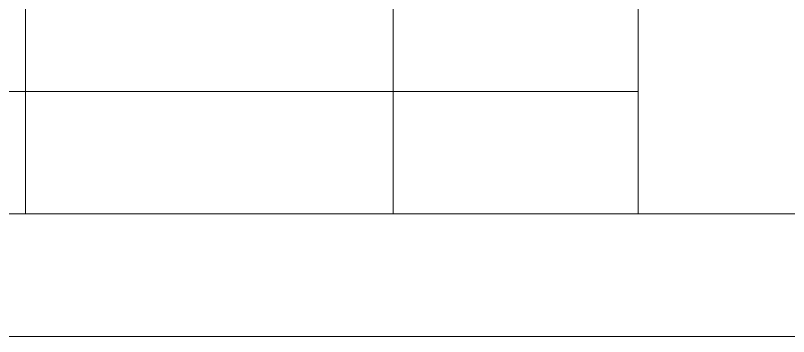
# Model space of a CAD drawing. Header units: millimetres. Extents: x 204354 to 3006910, y 96817 to 586751.
# Drawn here: x 1115897 to 1118917, y 472241 to 473494 of the extents above; entities that cross this region are included whole.
import ezdxf

# ---------------------------------------------------------------- set-up
doc = ezdxf.new("R2010")
doc.units = ezdxf.units.MM

# ---------------------------------------------------------------- blocks, each defined once
blk = doc.blocks.new('Nicat')
at = {"color": 60, "lineweight": 15}
for p, q in [((2867099, 302499), (2867099, 296999)), ((2868599, 302499), (2868599, 296999)), ((2869599, 302499), (2869599, 296999)), ((2863099, 297499), (2869599, 297499)), ((2863099, 296999), (2881599, 296999))]:
    blk.add_line(p, q, dxfattribs=at)
for points in [[(2841899, 296499), (2882099, 296499), (2882099, 324899), (2841899, 324899)], [(2843899, 296999), (2881599, 296999), (2881599, 324399), (2843899, 324399)], [(2863099, 296999), (2881599, 296999), (2881599, 302499), (2863099, 302499)]]:
    blk.add_lwpolyline(points, close=True, dxfattribs=at)

msp = doc.modelspace()

# ---------------------------------------------------------------- block references
at = {"xscale": 0.9570868817713122, "yscale": 0.9570868817713122, "zscale": 0.9570868817713122}
msp.add_blockref('Nicat', (-1628126.377, 188465.472), dxfattribs=at)

doc.saveas('drawing.dxf')
